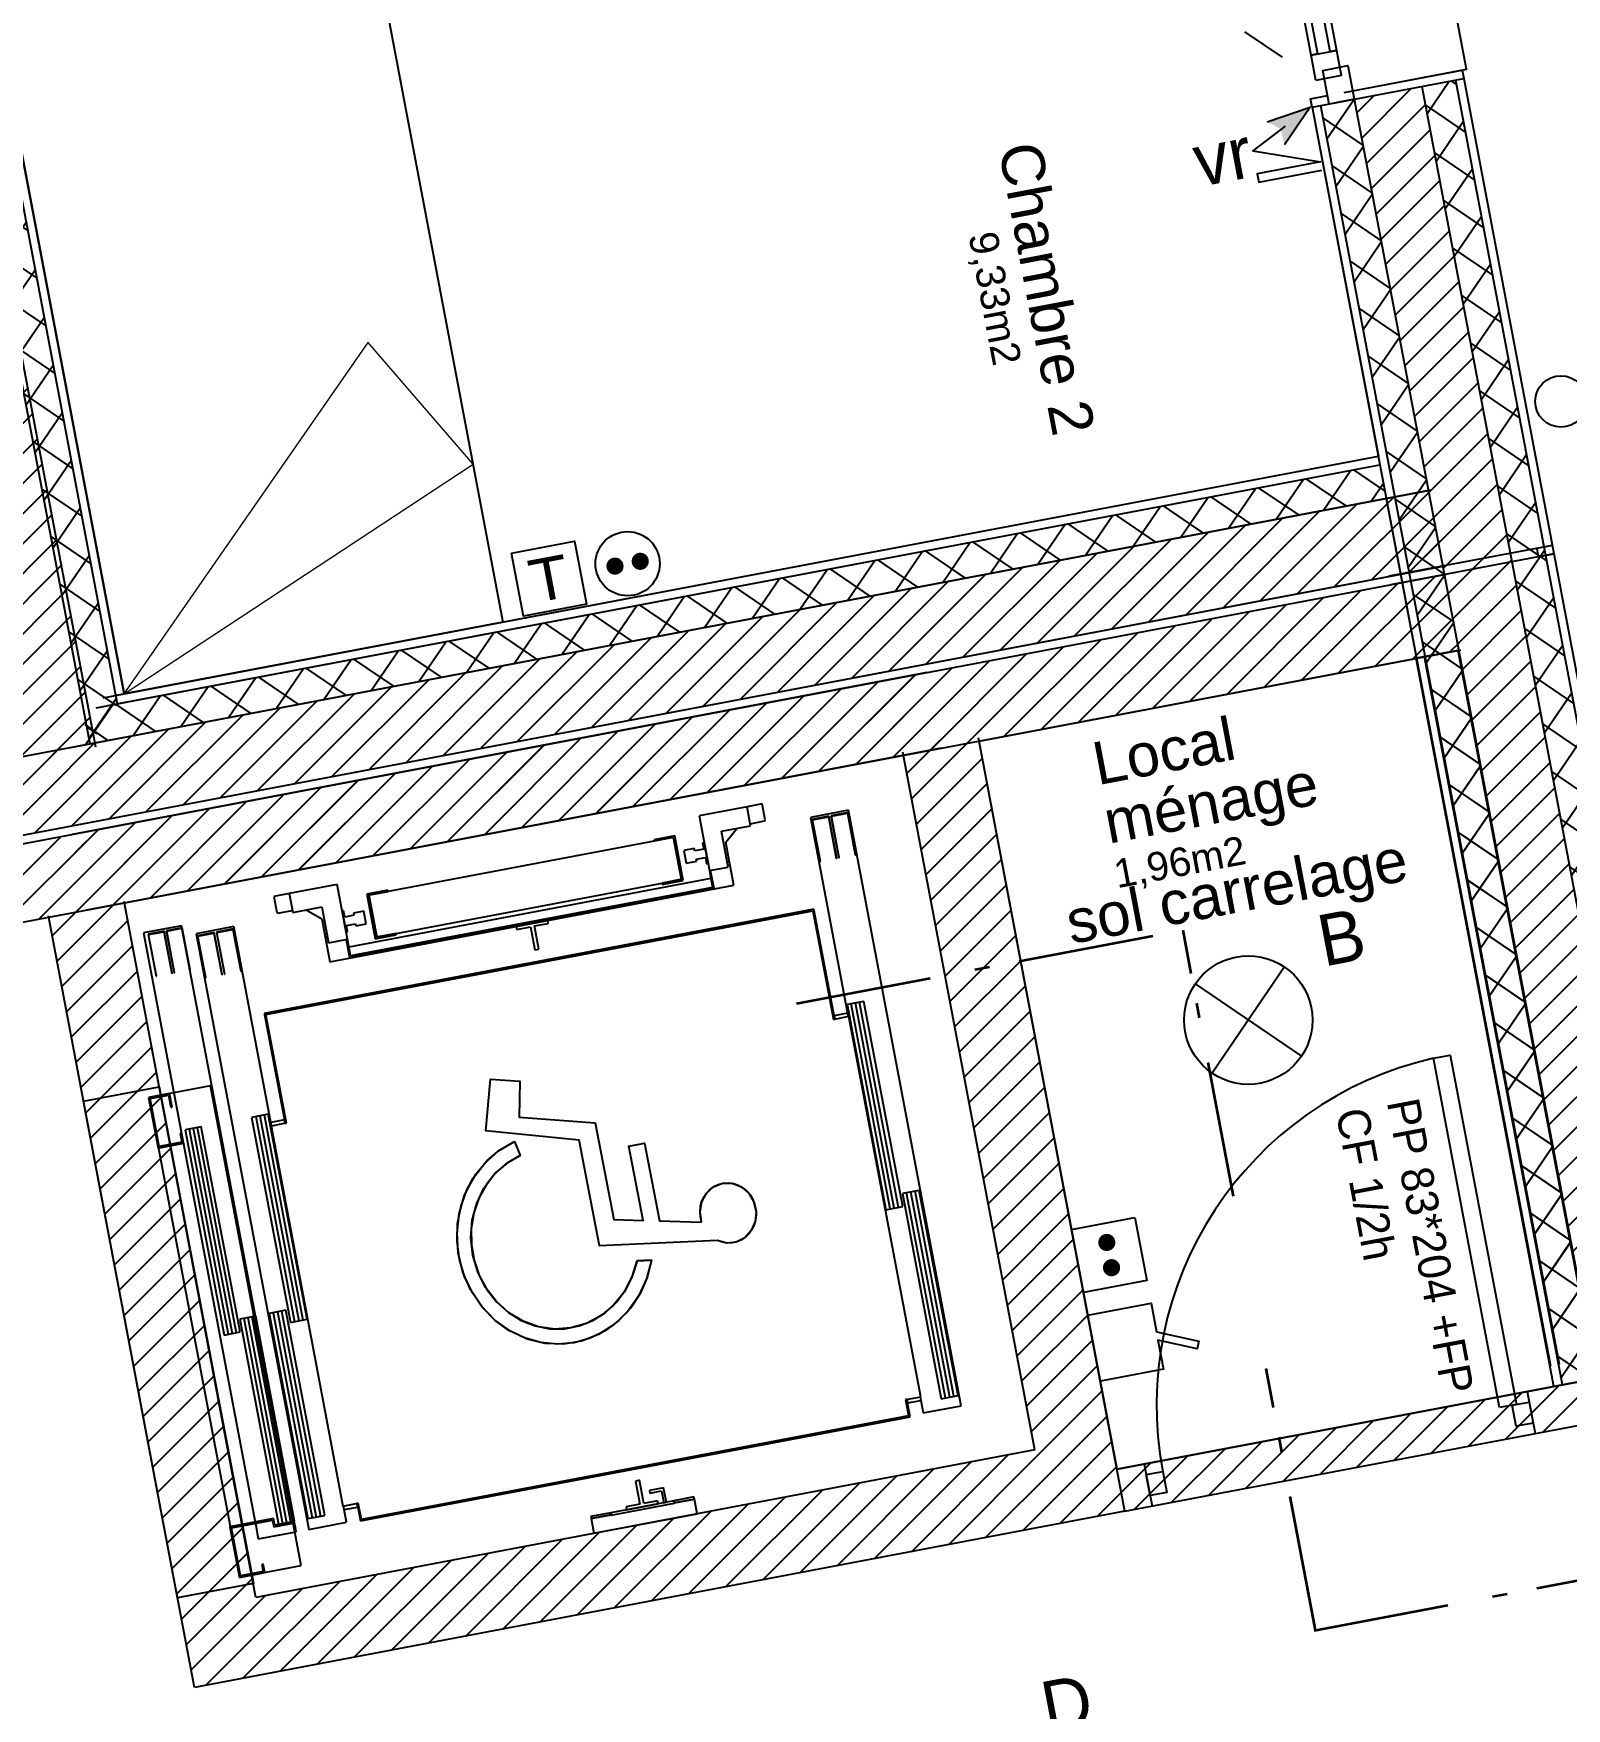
# Model space of a CAD drawing. Header units: centimetres. Extents: x 209280 to 319866, y -365283 to -277503.
# Drawn here: x 228553 to 232132, y -333030 to -329119 of the extents above; entities that cross this region are included whole.
import ezdxf

# ---------------------------------------------------------------- set-up
doc = ezdxf.new("R2010")
doc.units = ezdxf.units.CM
doc.linetypes.add('Style de ligne -1', pattern=[0.41664, 0.20828, -0.20836])
doc.linetypes.add('Style de ligne -6', pattern=[1.04164, 0.625, -0.20828, 0.06943, -0.13893])
doc.layers.get('0').update_dxf_attribs({"color": 252})
doc.layers.add('3-BAT C-Niveau 1', color=252, linetype='Continuous')
doc.layers.add('prlm-ELEC-CFA', color=1, linetype='Continuous', lineweight=25)
doc.layers.add('prlm-ELEC-CFO', color=1, linetype='Continuous', lineweight=25)
doc.styles.add('Futura Book', font='')
doc.styles.add('Futura Std Book', font='')
doc.styles.add('Helvetica', font='arial.ttf')
doc.styles.add('Lucida Grande', font='')
doc.styles.add('prlm-elec-cfo', font='comic.ttf', dxfattribs={"height": 12})
doc.styles.get("Standard").update_dxf_attribs({"font": 'isocp.shx', "height": 100})
doc.styles.get('Futura Book').set_extended_font_data('Futura Book')
doc.styles.get('Futura Std Book').set_extended_font_data('Futura Std Book')
doc.styles.get('Lucida Grande').set_extended_font_data('Lucida Grande')
pattern_1 = [(45, (89146.82, 134700.79), (-31.2347524, 39.0434405), [])]

# ---------------------------------------------------------------- blocks, each defined once
blk = doc.blocks.new('FENETRE TYPE 1')
at = {"linetype": 'Style de ligne -1', "ltscale": 50.8}
for p, q in [((48.17, 60.17), (4, 16)), ((84.68, 59.99), (128.67, 16))]:
    blk.add_line(p, q, dxfattribs=at)
at = {"linetype": 'Continuous'}
blk.add_line((0, 16), (0, 14), dxfattribs=at)
at = {"linetype": 'Continuous', "lineweight": 25, "flags": 128}
for points in [[(-2, 18), (0, 18), (0, 14)], [(192, 18), (190, 18), (190, 14)], [(0, 8), (0, -18), (-2, -18)], [(190, 7.7), (190, -18), (192, -18)]]:
    blk.add_lwpolyline(points, dxfattribs=at)
at = {"linetype": 'Continuous', "flags": 128}
for points in [[(4, 16), (10, 16), (10, 10), (4, 10)], [(10, 16), (60.46, 16), (60.46, 14.5), (10, 14.5)], [(60.46, 16), (66.46, 16), (66.46, 10), (60.46, 10)], [(66.46, 16), (72.46, 16), (72.46, 10), (66.46, 10)], [(72.46, 16), (123.05, 16), (123.05, 14.5), (72.46, 14.5)], [(122.67, 16), (128.67, 16), (128.67, 10), (122.67, 10)], [(-2, 14), (6, 14), (6, 8), (-2, 8)], [(126.67, 14), (132.67, 14), (132.67, 7.7), (126.67, 7.7)], [(132.67, 14), (184, 14), (184, 12.5), (132.67, 12.5)], [(184, 14), (192.25, 14), (192.25, 7.7), (184, 7.7)], [(184, 13.7), (190, 13.7), (190, 7.7), (184, 7.7)], [(10, 11.5), (60.46, 11.5), (60.46, 10), (10, 10)], [(72.46, 11.5), (123.05, 11.5), (123.05, 10), (72.46, 10)], [(132.67, 9.2), (184, 9.2), (184, 7.7), (132.67, 7.7)]]:
    blk.add_lwpolyline(points, close=True, dxfattribs=at)
blk.add_lwpolyline([(0, 10), (0, -19), (190, -19), (190, 10)], dxfattribs=at)
at = {"linetype": 'Style de ligne -1', "ltscale": 50.8}
for centre, radius, start, end in [((4, 16), 62.46, 360, 45), ((128.67, 16), 62.21, 136.6392, 180)]:
    blk.add_arc(centre, radius, start, end, dxfattribs=at)
at = {"insert": (50.38, 2.81), "char_height": 10.161, "attachment_point": 1, "line_spacing_factor": 0.978845, "style": 'Lucida Grande'}
blk.add_mtext('F+VR ', dxfattribs=at)
blk = doc.blocks.new('Sol carrelage')
at = {"insert": (0, -0.78), "char_height": 10.0872, "attachment_point": 2, "line_spacing_factor": 0.834288, "style": 'Helvetica'}
blk.add_mtext('sol carrelage', dxfattribs=at)
blk = doc.blocks.new('Groupe-268-1')
at = {"linetype": 'Continuous', "flags": 128}
for points in [[(14301.5, -46702.78), (14286.06, -46621.23), (14289.99, -46620.49), (14305.43, -46702.04)], [(14304.45, -46702.22), (14308.38, -46701.48), (14309.31, -46706.39), (14305.38, -46707.14)], [(14218.97, -46718.41), (14222.9, -46717.67), (14223.83, -46722.58), (14219.9, -46723.33)]]:
    blk.add_lwpolyline(points, close=True, dxfattribs=at)
at = {"linetype": 'Continuous'}
blk.add_arc((14304.45, -46702.22), 83.05, 102.7933, 190.7236, dxfattribs=at)
at = {"insert": (14282.56, -46630.01), "char_height": 7.5516, "attachment_point": 1, "rotation": 280.7236, "line_spacing_factor": 0.962448, "style": 'Futura Book'}
blk.add_mtext('PP 83*204 +FP\\PCF 1/2h', dxfattribs=at)
blk = doc.blocks.new('Groupe-271-1')
at = {"linetype": 'Continuous'}
for p, q in [((14313.77, -46501.49), (14275.67, -46508.71)), ((14314.14, -46503.44), (14276.04, -46510.66))]:
    blk.add_line(p, q, dxfattribs=at)
at = {"linetype": 'Continuous', "lineweight": 25, "flags": 128}
blk.add_lwpolyline([(14313.77, -46501.49), (14310.16, -46502.18), (14310.53, -46504.13), (14314.14, -46503.44)], dxfattribs=at)
blk = doc.blocks.new('Groupe-319-1')
at = {"linetype": 'Style de ligne -6', "lineweight": 35, "ltscale": 50.8}
for p, q in [((14137.38, -46608.41), (14227.59, -46591.31)), ((14239.35, -46653.4), (14227.59, -46591.31)), ((14258.55, -46754.73), (14246.97, -46693.63)), ((14258.22, -46754.79), (14341.25, -46739.06))]:
    blk.add_line(p, q, dxfattribs=at)
blk = doc.blocks.new('Groupe-325-1')
at = {"linetype": 'Continuous'}
for p, q in [((14064.86, -46638.17), (14065.9, -46626.1)), ((14065.9, -46626.1), (14072.74, -46626.6)), ((14072.74, -46626.6), (14072.64, -46634.98)), ((14072.64, -46634.98), (14090.34, -46636.27)), ((14090.34, -46636.27), (14094.71, -46658.87)), ((14086.63, -46640.34), (14064.86, -46638.17)), ((14091.4, -46664.99), (14086.63, -46640.34)), ((14071.53, -46640.65), (14072.87, -46643.89)), ((14098.2, -46641.75), (14101.87, -46641.04)), ((14101.55, -46659.07), (14098.2, -46641.75)), ((14101.87, -46641.04), (14105.38, -46659.19)), ((14094.71, -46658.87), (14101.55, -46659.07)), ((14105.38, -46659.19), (14115.06, -46659.49)), ((14118.95, -46663.8), (14091.4, -46664.99)), ((14103.49, -46668.33), (14100.12, -46668.48))]:
    blk.add_line(p, q, dxfattribs=at)
at = {"linetype": 'Continuous', "flags": 128}
for points in [[(14115.21, -46659.44), (14114.93, -46658.23), (14114.85, -46657.01), (14114.97, -46655.79), (14115.29, -46654.62), (14115.8, -46653.53), (14116.47, -46652.56), (14117.29, -46651.74), (14118.24, -46651.08), (14119.29, -46650.62), (14120.4, -46650.36), (14121.54, -46650.32), (14122.67, -46650.49), (14123.77, -46650.87), (14124.79, -46651.45), (14125.71, -46652.21), (14126.5, -46653.12), (14127.13, -46654.17), (14127.58, -46655.31), (14127.85, -46656.51), (14127.92, -46657.74), (14127.79, -46658.96), (14127.46, -46660.12), (14126.95, -46661.21), (14126.27, -46662.17), (14125.44, -46662.99), (14124.48, -46663.63), (14123.43, -46664.09), (14122.32, -46664.33), (14121.18, -46664.37), (14120.05, -46664.19), (14118.95, -46663.8), (14091.4, -46664.99), (14086.63, -46640.34), (14064.86, -46638.17), (14065.9, -46626.1), (14072.74, -46626.6), (14072.64, -46634.98), (14090.34, -46636.27), (14094.71, -46658.87), (14101.55, -46659.07), (14098.2, -46641.75), (14101.87, -46641.04), (14105.38, -46659.19), (14115.06, -46659.49)], [(14071.53, -46640.65), (14072.87, -46643.89), (14069.86, -46645.63), (14067.19, -46647.93), (14064.95, -46650.7), (14063.21, -46653.87), (14062.02, -46657.34), (14061.43, -46660.99), (14061.45, -46664.72), (14062.07, -46668.41), (14063.29, -46671.94), (14065.06, -46675.2), (14067.33, -46678.09), (14070.02, -46680.52), (14073.06, -46682.41), (14076.34, -46683.71), (14079.76, -46684.38), (14083.23, -46684.38), (14086.62, -46683.73), (14089.84, -46682.45), (14092.78, -46680.56), (14095.35, -46678.14), (14097.47, -46675.26), (14099.08, -46672.01), (14100.12, -46668.48), (14103.49, -46668.33), (14102.48, -46672.37), (14100.85, -46676.15), (14098.63, -46679.55), (14095.89, -46682.47), (14092.72, -46684.84), (14089.2, -46686.58), (14085.44, -46687.63), (14081.55, -46687.98), (14077.64, -46687.6), (14073.83, -46686.52), (14070.23, -46684.75), (14066.94, -46682.36), (14064.07, -46679.42), (14061.69, -46676), (14059.87, -46672.21), (14058.67, -46668.17), (14058.13, -46663.98), (14058.25, -46659.77), (14059.04, -46655.67), (14060.47, -46651.8), (14062.5, -46648.26), (14065.07, -46645.16), (14068.11, -46642.6)]]:
    blk.add_lwpolyline(points, close=True, dxfattribs=at)
for points in [[(14103.49, -46668.33), (14102.36, -46672.73), (14100.48, -46676.8), (14097.93, -46680.4), (14094.78, -46683.4), (14091.15, -46685.71), (14087.17, -46687.24), (14082.97, -46687.94), (14078.7, -46687.78), (14074.51, -46686.77), (14070.55, -46684.94), (14066.94, -46682.36), (14063.83, -46679.12), (14061.31, -46675.34), (14059.48, -46671.13), (14058.4, -46666.65), (14058.1, -46662.06), (14058.6, -46657.51), (14059.88, -46653.17), (14061.89, -46649.18), (14064.57, -46645.69), (14067.82, -46642.81), (14071.53, -46640.65)], [(14100.12, -46668.48), (14098.95, -46672.33), (14097.1, -46675.84), (14094.66, -46678.88), (14091.7, -46681.35), (14088.34, -46683.14), (14084.7, -46684.18), (14080.92, -46684.45), (14077.14, -46683.93), (14073.51, -46682.64), (14070.16, -46680.62), (14067.21, -46677.96), (14064.78, -46674.75), (14062.95, -46671.12), (14061.8, -46667.19), (14061.36, -46663.12), (14061.66, -46659.06), (14062.69, -46655.16), (14064.4, -46651.57), (14066.72, -46648.42), (14069.59, -46645.83), (14072.87, -46643.89)], [(14115.21, -46659.44), (14114.85, -46657.08), (14115.24, -46654.76), (14116.33, -46652.73), (14118, -46651.23), (14120.05, -46650.42), (14122.25, -46650.4), (14124.36, -46651.17), (14126.12, -46652.65), (14127.35, -46654.66), (14127.9, -46656.97), (14127.71, -46659.33), (14126.8, -46661.46), (14125.27, -46663.12), (14123.3, -46664.13), (14121.11, -46664.36), (14118.95, -46663.8)]]:
    blk.add_lwpolyline(points, dxfattribs=at)
blk = doc.blocks.new('Groupe-326-1')
blk.add_blockref('Groupe-325-1', (0, 0))
blk = doc.blocks.new('Groupe-329-1')
at = {"linetype": 'Continuous'}
blk.add_circle((14315.8, -46467.87), 6, dxfattribs=at)
at = {"insert": (14330.81, -46433.73), "char_height": 11.327, "attachment_point": 1, "rotation": 280.7236, "line_spacing_factor": 0.962448, "style": 'Futura Std Book'}
blk.add_mtext('EPØ120', dxfattribs=at)
blk = doc.blocks.new('Groupe-347-1')
at = {"linetype": 'Continuous'}
for p, q in [((14129.34, -46561.86), (14125.8, -46562.53)), ((14130.04, -46565.59), (14129.34, -46561.86)), ((14126.54, -46566.46), (14129.88, -46565.82)), ((14129.88, -46565.82), (14130.04, -46565.59)), ((14120.85, -46570.79), (14123.5, -46567.54)), ((14121.65, -46575.02), (14120.85, -46570.79)), ((14121.2, -46575.31), (14121.49, -46575.25)), ((14121.49, -46575.25), (14121.65, -46575.02)), ((14122.75, -46580.81), (14121.65, -46575.02)), ((14028.43, -46598.68), (14122.75, -46580.81)), ((14117.37, -46579.29), (14032.87, -46595.29)), ((14018.9, -46582.77), (14015.36, -46583.44)), ((14015.36, -46583.44), (14016.07, -46587.17)), ((14016.07, -46587.17), (14016.3, -46587.33)), ((14016.3, -46587.33), (14019.64, -46586.7)), ((14022.87, -46586.6), (14026.53, -46588.65)), ((14026.53, -46588.65), (14027.33, -46592.88)), ((14027.33, -46592.88), (14028.43, -46598.68)), ((14027.33, -46592.88), (14027.56, -46593.04)), ((14027.56, -46593.04), (14027.86, -46592.98))]:
    blk.add_line(p, q, dxfattribs=at)
blk = doc.blocks.new('Groupe-348-1')
at = {"linetype": 'Continuous'}
for p, q in [((14108.62, -46569.65), (14037.49, -46583.12)), ((14108.96, -46569.28), (14104.05, -46570.21)), ((14104.1, -46570.5), (14108.72, -46569.63)), ((14110.48, -46579.47), (14108.62, -46569.65)), ((14108.72, -46569.63), (14110.58, -46579.45)), ((14110.93, -46579.69), (14108.96, -46569.28)), ((14104.05, -46570.21), (14104.1, -46570.5)), ((14039.35, -46592.94), (14110.48, -46579.47)), ((14110.58, -46579.45), (14105.97, -46580.33)), ((14105.97, -46580.33), (14106.02, -46580.62)), ((14106.02, -46580.62), (14110.93, -46579.69)), ((14041.95, -46581.97), (14037.04, -46582.9)), ((14037.04, -46582.9), (14039.01, -46593.31)), ((14037.39, -46583.14), (14042.01, -46582.26)), ((14039.25, -46592.96), (14037.39, -46583.14)), ((14037.49, -46583.12), (14039.35, -46592.94)), ((14042.01, -46582.26), (14041.95, -46581.97)), ((14039.01, -46593.31), (14043.92, -46592.38)), ((14043.87, -46592.09), (14039.25, -46592.96)), ((14043.92, -46592.38), (14043.87, -46592.09))]:
    blk.add_line(p, q, dxfattribs=at)
blk = doc.blocks.new('Groupe-349-1')
at = {"linetype": 'Continuous'}
for p, q in [((14113.5, -46572.29), (14111.04, -46572.75)), ((14111.04, -46572.75), (14111.6, -46575.7)), ((14113.59, -46572.78), (14113.5, -46572.29)), ((14115.71, -46572.38), (14113.59, -46572.78)), ((14115.77, -46570.84), (14115.43, -46570.9)), ((14115.43, -46570.9), (14115.71, -46572.38)), ((14116.24, -46573.29), (14115.77, -46570.84)), ((14116.7, -46575.75), (14116.24, -46573.29)), ((14111.6, -46575.7), (14114.06, -46575.23)), ((14113.97, -46574.74), (14116.08, -46574.34)), ((14114.06, -46575.23), (14113.97, -46574.74)), ((14116.08, -46574.34), (14116.36, -46575.82)), ((14116.36, -46575.82), (14116.7, -46575.75))]:
    blk.add_line(p, q, dxfattribs=at)
blk = doc.blocks.new('Groupe-350-1')
at = {"linetype": 'Continuous'}
for p, q in [((14031.62, -46586.77), (14031.27, -46586.84)), ((14031.27, -46586.84), (14031.74, -46589.3)), ((14031.9, -46588.25), (14031.62, -46586.77)), ((14031.74, -46589.3), (14032.2, -46591.75)), ((14034.01, -46587.85), (14031.9, -46588.25)), ((14036.37, -46586.89), (14033.91, -46587.36)), ((14033.91, -46587.36), (14034.01, -46587.85)), ((14036.93, -46589.84), (14036.37, -46586.89)), ((14032.2, -46591.75), (14032.55, -46591.69)), ((14032.27, -46590.21), (14034.38, -46589.81)), ((14032.55, -46591.69), (14032.27, -46590.21)), ((14034.38, -46589.81), (14034.47, -46590.3)), ((14034.47, -46590.3), (14036.93, -46589.84))]:
    blk.add_line(p, q, dxfattribs=at)
blk = doc.blocks.new('Groupe-351-1')
at = {"linetype": 'Continuous'}
for p, q in [((14113.41, -46723.64), (14108.75, -46724.53)), ((14113.51, -46724.14), (14108.84, -46725.02)), ((14108.84, -46725.02), (14113.51, -46724.14)), ((14113.51, -46724.14), (14113.41, -46723.64)), ((14114.16, -46727.57), (14113.51, -46724.14)), ((14094.01, -46727.32), (14089.34, -46728.2)), ((14089.34, -46728.2), (14089.43, -46728.69)), ((14094.1, -46727.81), (14089.43, -46728.69)), ((14089.43, -46728.69), (14094.1, -46727.81)), ((14089.43, -46728.69), (14090.08, -46732.13)), ((14090.08, -46732.13), (14114.16, -46727.57))]:
    blk.add_line(p, q, dxfattribs=at)
blk = doc.blocks.new('Groupe-352-1')
at = {"linetype": 'Continuous'}
for p, q in [((14141.42, -46586.44), (14013.1, -46610.74)), ((14013.45, -46610.98), (14141.18, -46586.79)), ((14141.18, -46586.79), (14145.99, -46612.19)), ((14146.29, -46612.13), (14141.42, -46586.44)), ((14013.1, -46610.74), (14013.16, -46611.03)), ((14013.16, -46611.03), (14013.45, -46610.98)), ((14013.45, -46610.98), (14013.16, -46611.03)), ((14013.16, -46611.03), (14017.97, -46636.43)), ((14018.26, -46636.38), (14013.45, -46610.98)), ((14145.99, -46612.19), (14146.29, -46612.13)), ((14149.58, -46611.51), (14146.14, -46612.16)), ((14166.38, -46700.23), (14149.58, -46611.51)), ((14018.12, -46636.4), (14014.68, -46637.05)), ((14017.97, -46636.43), (14018.26, -46636.38)), ((14014.68, -46637.05), (14031.48, -46725.78)), ((14163.09, -46700.85), (14162.79, -46700.91)), ((14162.79, -46700.91), (14163.51, -46704.69)), ((14162.94, -46700.88), (14166.38, -46700.23)), ((14163.86, -46704.93), (14163.09, -46700.85)), ((14035.54, -46729.23), (14163.86, -46704.93)), ((14163.51, -46704.69), (14035.78, -46728.88)), ((14031.48, -46725.78), (14034.92, -46725.13)), ((14035.06, -46725.1), (14034.77, -46725.15)), ((14034.77, -46725.15), (14035.54, -46729.23)), ((14035.78, -46728.88), (14035.06, -46725.1))]:
    blk.add_line(p, q, dxfattribs=at)
blk = doc.blocks.new('Groupe-353-1')
at = {"linetype": 'Continuous'}
for p, q in [((14149.46, -46563.34), (14140.62, -46565.01)), ((14140.62, -46565.01), (14149.43, -46611.53)), ((14144.89, -46564.71), (14140.96, -46565.46)), ((14140.96, -46565.46), (14142.82, -46575.28)), ((14141.08, -46565.54), (14144.81, -46564.83)), ((14142.92, -46575.26), (14141.08, -46565.54)), ((14144.81, -46564.83), (14146.65, -46574.56)), ((14146.75, -46574.54), (14144.89, -46564.71)), ((14149.31, -46563.87), (14145.38, -46564.62)), ((14145.38, -46564.62), (14147.24, -46574.44)), ((14145.5, -46564.7), (14149.23, -46563.99)), ((14147.34, -46574.43), (14145.5, -46564.7)), ((14149.23, -46563.99), (14151.07, -46573.72)), ((14151.17, -46573.7), (14149.31, -46563.87)), ((14175.79, -46702.37), (14149.46, -46563.34)), ((14151.07, -46573.72), (14151.17, -46573.7)), ((14142.82, -46575.28), (14142.92, -46575.26)), ((14146.65, -46574.56), (14146.75, -46574.54)), ((14147.24, -46574.44), (14147.34, -46574.43)), ((14153.08, -46607.95), (14149.15, -46608.69)), ((14149.15, -46608.69), (14158.22, -46656.58)), ((14159.2, -46656.4), (14150.13, -46608.5)), ((14160.18, -46656.21), (14151.11, -46608.32)), ((14161.17, -46656.03), (14152.09, -46608.13)), ((14162.15, -46655.84), (14153.08, -46607.95)), ((14149.27, -46610.7), (14146.13, -46611.3)), ((14146.13, -46611.3), (14146.29, -46612.13)), ((14166.01, -46652.06), (14162.08, -46652.81)), ((14175.08, -46699.95), (14166.01, -46652.06)), ((14158.22, -46656.58), (14162.15, -46655.84)), ((14162.08, -46652.81), (14171.15, -46700.7)), ((14172.13, -46700.51), (14163.06, -46652.62)), ((14173.12, -46700.33), (14164.05, -46652.43)), ((14174.1, -46700.14), (14165.03, -46652.24)), ((14163.09, -46700.85), (14163.25, -46701.69)), ((14163.25, -46701.69), (14166.39, -46701.09)), ((14166.23, -46700.26), (14166.95, -46704.04)), ((14166.95, -46704.04), (14175.79, -46702.37)), ((14171.15, -46700.7), (14175.08, -46699.95))]:
    blk.add_line(p, q, dxfattribs=at)
blk = doc.blocks.new('Groupe-354-1')
at = {"linetype": 'Continuous'}
for p, q in [((14079.27, -46589.05), (14071.9, -46590.44)), ((14079.4, -46589.73), (14079.27, -46589.05)), ((14071.9, -46590.44), (14072.03, -46591.13)), ((14072.03, -46591.13), (14075.23, -46590.53)), ((14075.23, -46590.53), (14076.25, -46595.93)), ((14076.21, -46590.34), (14079.4, -46589.73)), ((14077.23, -46595.74), (14076.21, -46590.34)), ((14076.25, -46595.93), (14077.23, -46595.74))]:
    blk.add_line(p, q, dxfattribs=at)
blk = doc.blocks.new('Groupe-355-1')
at = {"linetype": 'Continuous'}
for p, q in [((14100.71, -46719.74), (14099.73, -46719.93)), ((14099.73, -46719.93), (14100.75, -46725.33)), ((14101.74, -46725.14), (14100.71, -46719.74)), ((14100.75, -46725.33), (14097.56, -46725.93)), ((14097.56, -46725.93), (14097.69, -46726.62)), ((14097.69, -46726.62), (14105.06, -46725.23)), ((14104.93, -46724.54), (14101.74, -46725.14)), ((14105.06, -46725.23), (14104.93, -46724.54))]:
    blk.add_line(p, q, dxfattribs=at)
blk = doc.blocks.new('Groupe-356-1')
at = {"linetype": 'Continuous'}
for p, q in [((14006.01, -46590.5), (13997.17, -46592.18)), ((13997.17, -46592.18), (14023.5, -46731.21)), ((14001.44, -46591.88), (13997.51, -46592.62)), ((13997.51, -46592.62), (13999.37, -46602.45)), ((13997.63, -46592.7), (14001.36, -46592)), ((13999.47, -46602.43), (13997.63, -46592.7)), ((14001.36, -46592), (14003.2, -46601.72)), ((14003.3, -46601.7), (14001.44, -46591.88)), ((14005.86, -46591.04), (14001.93, -46591.79)), ((14001.93, -46591.79), (14003.79, -46601.61)), ((14002.05, -46591.87), (14005.78, -46591.16)), ((14003.89, -46601.59), (14002.05, -46591.87)), ((14005.78, -46591.16), (14007.62, -46600.89)), ((14007.72, -46600.87), (14005.86, -46591.04)), ((14014.82, -46637.03), (14006.01, -46590.5)), ((14007.62, -46600.89), (14007.72, -46600.87)), ((13999.37, -46602.45), (13999.47, -46602.43)), ((14003.2, -46601.72), (14003.3, -46601.7)), ((14003.79, -46601.61), (14003.89, -46601.59)), ((14014.05, -46634.28), (14010.12, -46635.02)), ((14010.12, -46635.02), (14019.19, -46682.91)), ((14011.1, -46634.83), (14020.17, -46682.73)), ((14012.08, -46634.65), (14021.15, -46682.54)), ((14013.07, -46634.46), (14022.14, -46682.36)), ((14023.12, -46682.17), (14014.05, -46634.28)), ((14017.81, -46635.6), (14014.67, -46636.19)), ((14017.97, -46636.43), (14017.81, -46635.6)), ((14018.14, -46680.07), (14014.21, -46680.81)), ((14014.21, -46680.81), (14023.28, -46728.7)), ((14015.19, -46680.62), (14024.26, -46728.52)), ((14016.17, -46680.43), (14025.24, -46728.33)), ((14017.16, -46680.25), (14026.23, -46728.15)), ((14027.21, -46727.95), (14018.14, -46680.07)), ((14019.19, -46682.91), (14023.12, -46682.17)), ((14032.34, -46729.53), (14031.63, -46725.75)), ((14031.78, -46726.58), (14034.93, -46725.99)), ((14034.93, -46725.99), (14034.77, -46725.15)), ((14023.28, -46728.7), (14027.21, -46727.95)), ((14023.5, -46731.21), (14032.34, -46729.53))]:
    blk.add_line(p, q, dxfattribs=at)
blk = doc.blocks.new('Groupe-357-1')
at = {"linetype": 'Continuous'}
for p, q in [((13993.76, -46590.28), (13984.91, -46591.95)), ((13984.91, -46591.95), (14010.96, -46729.51)), ((13989.72, -46591.55), (13985.99, -46592.26)), ((13985.99, -46592.26), (13987.85, -46602.09)), ((13986.11, -46592.34), (13989.64, -46591.67)), ((13987.95, -46602.07), (13986.11, -46592.34)), ((13989.64, -46591.67), (13991.49, -46601.4)), ((13991.58, -46601.38), (13989.72, -46591.55)), ((13993.95, -46590.75), (13990.22, -46591.46)), ((13990.22, -46591.46), (13992.08, -46601.29)), ((13990.33, -46591.54), (13993.87, -46590.87)), ((13992.17, -46601.27), (13990.33, -46591.54)), ((14011.02, -46681.42), (13993.76, -46590.28)), ((13993.87, -46590.87), (13995.71, -46600.6)), ((13995.81, -46600.58), (13993.95, -46590.75)), ((13992.08, -46601.29), (13992.17, -46601.27)), ((13995.71, -46600.6), (13995.81, -46600.58)), ((13987.85, -46602.09), (13987.95, -46602.07)), ((13991.49, -46601.4), (13991.58, -46601.38)), ((14000.53, -46627.67), (13986.19, -46630.39)), ((14021.75, -46739.68), (14000.53, -46627.67)), ((13991, -46629.48), (13986.09, -46630.41)), ((13986.09, -46630.41), (13988.32, -46642.2)), ((13986.19, -46630.39), (14007.4, -46742.4)), ((13986.44, -46630.65), (13990.76, -46629.83)), ((13988.56, -46641.85), (13986.44, -46630.65)), ((13990.76, -46629.83), (13991.3, -46632.68)), ((13991.6, -46632.62), (13991, -46629.48)), ((13991.3, -46632.68), (13991.6, -46632.62)), ((13993.75, -46638.63), (13993.46, -46638.68)), ((13993.46, -46638.68), (13993.87, -46640.84)), ((13994.22, -46641.08), (13993.75, -46638.63)), ((13998.38, -46637.25), (13994.64, -46637.95)), ((13994.64, -46637.95), (14003.71, -46685.84)), ((13995.58, -46637.77), (14004.65, -46685.67)), ((13996.51, -46637.59), (14005.58, -46685.49)), ((13997.44, -46637.42), (14006.51, -46685.32)), ((14007.45, -46685.13), (13998.38, -46637.25)), ((13988.32, -46642.2), (13994.22, -46641.08)), ((13993.87, -46640.84), (13988.56, -46641.85)), ((14011.11, -46681.4), (14007.38, -46682.1)), ((14007.38, -46682.1), (14016.45, -46729.99)), ((14008.31, -46681.92), (14017.38, -46729.82)), ((14009.25, -46681.75), (14018.32, -46729.64)), ((14010.18, -46681.57), (14019.25, -46729.47)), ((14020.18, -46729.29), (14011.11, -46681.4)), ((14003.71, -46685.84), (14007.45, -46685.13)), ((14015.29, -46728.69), (14005.07, -46730.63)), ((14005.42, -46730.87), (14015.05, -46729.04)), ((14011.02, -46729.8), (14011.71, -46733.44)), ((14015.05, -46729.04), (14015.35, -46730.61)), ((14015.59, -46730.26), (14015.29, -46728.69)), ((14015.35, -46730.61), (14019.87, -46729.76)), ((14020.11, -46729.41), (14015.59, -46730.26)), ((14016.45, -46729.99), (14020.18, -46729.29)), ((14019.87, -46729.76), (14020.07, -46730.84)), ((14020.11, -46729.41), (14020.09, -46729.3)), ((14020.37, -46730.78), (14020.11, -46729.41)), ((14005.07, -46730.63), (14007.3, -46742.42)), ((14007.54, -46742.07), (14005.42, -46730.87)), ((14011.71, -46733.44), (14020.55, -46731.77)), ((14020.07, -46730.84), (14020.37, -46730.78)), ((14020.55, -46731.77), (14020.37, -46730.78)), ((14007.3, -46742.42), (14013.2, -46741.3)), ((14007.4, -46742.4), (14021.75, -46739.68)), ((14012.85, -46741.06), (14007.54, -46742.07)), ((14012.83, -46739.34), (14012.53, -46739.39)), ((14012.53, -46739.39), (14012.85, -46741.06)), ((14013.2, -46741.3), (14012.83, -46739.34))]:
    blk.add_line(p, q, dxfattribs=at)
blk = doc.blocks.new('Groupe-358-1')
at = {"linetype": 'Continuous'}
for p, q in [((14106.34, -46721.52), (14103, -46722.16)), ((14106.34, -46721.52), (14103, -46722.16)), ((14103, -46722.16), (14103.12, -46722.75)), ((14103, -46722.16), (14103.12, -46722.75)), ((14103.12, -46722.75), (14105.87, -46722.22)), ((14103.12, -46722.75), (14105.87, -46722.22)), ((14105.87, -46722.22), (14106.39, -46724.98)), ((14105.87, -46722.22), (14106.39, -46724.98)), ((14106.98, -46724.86), (14106.34, -46721.52)), ((14106.98, -46724.86), (14106.34, -46721.52)), ((14108.75, -46724.53), (14094.01, -46727.32)), ((14108.75, -46724.53), (14094.01, -46727.32)), ((14094.12, -46727.91), (14108.86, -46725.12)), ((14094.12, -46727.91), (14108.86, -46725.12)), ((14106.39, -46724.98), (14106.98, -46724.86)), ((14106.39, -46724.98), (14106.98, -46724.86)), ((14108.86, -46725.12), (14108.75, -46724.53)), ((14108.86, -46725.12), (14108.75, -46724.53)), ((14094.01, -46727.32), (14094.12, -46727.91)), ((14094.01, -46727.32), (14094.12, -46727.91))]:
    blk.add_line(p, q, dxfattribs=at)
blk = doc.blocks.new('Groupe-359-1')
at = {"linetype": 'Continuous'}
for p, q in [((14117.02, -46577.42), (14117.76, -46581.35)), ((14117.02, -46577.42), (14117.76, -46581.35)), ((14118.11, -46581.59), (14117.31, -46577.36)), ((14118.11, -46581.59), (14117.31, -46577.36)), ((14033.02, -46597.7), (14118.11, -46581.59)), ((14033.02, -46597.7), (14118.11, -46581.59)), ((14117.76, -46581.35), (14033.26, -46597.35)), ((14117.76, -46581.35), (14033.26, -46597.35)), ((14032.22, -46593.48), (14033.02, -46597.7)), ((14032.22, -46593.48), (14033.02, -46597.7)), ((14033.26, -46597.35), (14032.52, -46593.42)), ((14033.26, -46597.35), (14032.52, -46593.42))]:
    blk.add_line(p, q, dxfattribs=at)
blk = doc.blocks.new('Groupe-360-1')
at = {"linetype": 'Continuous'}
for p, q in [((14125.8, -46562.53), (14114.6, -46564.65)), ((14125.8, -46562.53), (14114.6, -46564.65)), ((14114.6, -46564.65), (14117.02, -46577.42)), ((14114.6, -46564.65), (14117.02, -46577.42)), ((14126.64, -46566.95), (14125.8, -46562.53)), ((14126.64, -46566.95), (14125.8, -46562.53)), ((14119.86, -46568.23), (14126.64, -46566.95)), ((14119.86, -46568.23), (14126.64, -46566.95)), ((14121.44, -46576.58), (14119.86, -46568.23)), ((14121.44, -46576.58), (14119.86, -46568.23)), ((14117.02, -46577.42), (14121.44, -46576.58)), ((14117.02, -46577.42), (14121.44, -46576.58)), ((14030.1, -46580.65), (14018.9, -46582.77)), ((14030.1, -46580.65), (14018.9, -46582.77)), ((14032.52, -46593.42), (14030.1, -46580.65)), ((14032.52, -46593.42), (14030.1, -46580.65)), ((14018.9, -46582.77), (14019.74, -46587.19)), ((14018.9, -46582.77), (14019.74, -46587.19)), ((14019.74, -46587.19), (14026.52, -46585.91)), ((14019.74, -46587.19), (14026.52, -46585.91)), ((14026.52, -46585.91), (14028.1, -46594.26)), ((14026.52, -46585.91), (14028.1, -46594.26)), ((14028.1, -46594.26), (14032.52, -46593.42)), ((14028.1, -46594.26), (14032.52, -46593.42))]:
    blk.add_line(p, q, dxfattribs=at)
blk = doc.blocks.new('Groupe-361-1')
for name in ['Groupe-347-1', 'Groupe-360-1', 'Groupe-353-1', 'Groupe-348-1', 'Groupe-349-1', 'Groupe-359-1', 'Groupe-352-1', 'Groupe-350-1', 'Groupe-354-1', 'Groupe-357-1', 'Groupe-356-1', 'Groupe-358-1', 'Groupe-355-1', 'Groupe-351-1']:
    blk.add_blockref(name, (0, 0))
blk = doc.blocks.new('Groupe-69-1')
at = {"linetype": 'Continuous', "lineweight": 18}
for p, q in [((13980.38, -46536.13), (14037.36, -46454.1)), ((14061.84, -46482.52), (14037.31, -46454.05)), ((13980.38, -46536.13), (14061.84, -46482.52)), ((14061.84, -46482.52), (14068.82, -46519.45))]:
    blk.add_line(p, q, dxfattribs=at)
at = {"linetype": 'Continuous', "flags": 128}
blk.add_lwpolyline([(13945.03, -46349.45), (14033.46, -46332.7), (14068.81, -46519.39), (13980.38, -46536.13)], close=True, dxfattribs=at)
blk = doc.blocks.new('xi.VR')
at = {"layer": 'prlm-ELEC-CFO', "lineweight": 5}
blk.add_hatch(color=0, dxfattribs=at).paths.add_polyline_path([(-3, 6), (-0.1, 3.7), (0, 0), (7.5, 7.5)])
at = {"layer": 'prlm-ELEC-CFO', "color": 0}
for points in [[(0.95, 4.23), (-7.5, 0), (7.5, -5.5), (-7.5, -5.5), (-7.5, -7.5), (7.5, -7.5)], [(-3, 6), (7.5, 7.5), (0, 0)]]:
    blk.add_lwpolyline(points, dxfattribs=at)
blk = doc.blocks.new('xi.TEL')
at = {"layer": 'prlm-ELEC-CFA', "color": 0, "linetype": 'ByBlock', "lineweight": -2, "flags": 128}
blk.add_lwpolyline([(-7.5, 7.5), (7.5, 7.5), (7.5, -7.5), (-7.5, -7.5)], close=True, dxfattribs=at)
at = {"layer": 'prlm-ELEC-CFA', "color": 0, "linetype": 'ByBlock', "insert": (0, 0), "char_height": 10, "width": 11.36, "attachment_point": 5}
blk.add_mtext('{\\fVerdana|b0|i0|c0|p34;T}', dxfattribs=at)
blk = doc.blocks.new('xi.PC')
at = {"color": 0, "lineweight": 5}
blk.add_wipeout([(-7.5, -7.5), (7.5, -7.5), (7.5, 7.5), (-7.5, 7.5)], dxfattribs=at).dxf.layer = 'prlm-ELEC-CFO'
at = {"layer": 'prlm-ELEC-CFO', "color": 0, "linetype": 'ByBlock', "lineweight": 5, "const_width": 2}
for points in [[(-4, 0, 1), (-2, 0, 1)], [(2, 0, 1), (4, 0, 1)]]:
    blk.add_lwpolyline(points, format="xyb", close=True, dxfattribs=at)
at = {"layer": 'prlm-ELEC-CFO', "color": 0, "linetype": 'ByBlock', "lineweight": -2}
blk.add_circle((0, 0), 7.5, dxfattribs=at)
blk = doc.blocks.new('xi.pc-sail')
at = {"layer": 'prlm-ELEC-CFO', "color": 0, "linetype": 'ByBlock', "lineweight": -2, "flags": 128}
blk.add_lwpolyline([(-7.5, 15), (7.5, 15), (7.5, 0), (-7.5, 0)], close=True, dxfattribs=at)
at = {"layer": 'prlm-ELEC-CFO', "color": 0, "linetype": 'ByBlock', "lineweight": 5, "const_width": 2}
for points in [[(-4, 7.5, 1), (-2, 7.5, 1)], [(2, 7.5, 1), (4, 7.5, 1)]]:
    blk.add_lwpolyline(points, format="xyb", close=True, dxfattribs=at)
blk = doc.blocks.new('xi.sa-sail')
at = {"layer": 'prlm-ELEC-CFO', "color": 0, "linetype": 'ByBlock', "lineweight": -2, "flags": 128}
blk.add_lwpolyline([(-1.07, 15), (2.96, 24.33), (4.64, 23.6), (0.91, 15), (7.82, 15), (7.82, 0), (-7.82, 0), (-7.82, 15)], close=True, dxfattribs=at)
blk = doc.blocks.new('xi.lumB')
at = {"layer": 'prlm-ELEC-CFO', "color": 0, "linetype": 'ByBlock'}
for p, q in [((10.61, 10.61), (-10.61, -10.61)), ((-10.61, 10.61), (10.61, -10.61))]:
    blk.add_line(p, q, dxfattribs=at)
blk.add_circle((0, 0), 15, dxfattribs=at)

msp = doc.modelspace()

# ---------------------------------------------------------------- hatches: boundary and pattern name
at = {"layer": '3-BAT C-Niveau 1', "linetype": 'Continuous'}
h = msp.add_hatch(dxfattribs=at)
h.set_pattern_fill('02_ISOLANT', color=256, scale=10, angle=-79.276405, style=0, pattern_type=2)
h.set_pattern_definition([(325.723595, (88960.93, 134700.79), (45.054865, 66.106423), []), (55.723595, (88960.93, 134700.79), (66.106423, -45.054865), [])])
h.paths.add_polyline_path([(228157.105, -327559.431), (228093.388, -327652.919), (228685.096, -330777.39), (228748.813, -330683.901)])
h = msp.add_hatch(dxfattribs=at)
h.set_pattern_fill('MURS MACONNERIE-2', color=256, scale=10, style=0, pattern_type=2)
h.set_pattern_definition(pattern_1)
h.paths.add_polyline_path([(228104.383, -327650.837), (227961.019, -327861.187), (228520.932, -330817.771), (228697.789, -330784.278)])
h = msp.add_hatch(dxfattribs=at)
h.set_pattern_fill('MURS MACONNERIE-2', color=256, scale=10, style=0, pattern_type=2)
h.set_pattern_definition(pattern_1)
h.paths.add_polyline_path([(231793.924, -329242.749), (231636.718, -329272.521), (232193.146, -332210.702), (232350.352, -332180.931)])
h = msp.add_hatch(dxfattribs=at)
h.set_pattern_fill('02_ISOLANT', color=256, scale=10, angle=-79.276405, style=0, pattern_type=2)
h.set_pattern_definition([(325.723595, (88960.93, 134700.79), (45.054865, 66.106423), []), (55.723595, (88960.93, 134700.79), (66.106423, -45.054865), [])])
h.paths.add_polyline_path([(231872.527, -329227.864), (231793.924, -329242.749), (232350.352, -332180.931), (232428.955, -332166.045)])
h = msp.add_hatch(dxfattribs=at)
h.set_pattern_fill('02_ISOLANT', color=256, scale=10, angle=-79.276405, style=0, pattern_type=2)
h.set_pattern_definition([(325.723595, (88960.93, 134700.79), (45.054865, 66.106423), []), (55.723595, (88960.93, 134700.79), (66.106423, -45.054865), [])])
h.paths.add_polyline_path([(231636.718, -329272.521), (231558.115, -329287.406), (232114.543, -332225.588), (232193.146, -332210.702)])
h = msp.add_hatch(dxfattribs=at)
h.set_pattern_fill('02_ISOLANT', color=256, scale=10, angle=10.723909, style=0, pattern_type=2)
h.set_pattern_definition([(55.72391, (88960.93, 134700.79), (-66.10667, 45.054502), []), (145.72391, (88960.93, 134700.79), (45.054502, 66.10667), [])])
h.paths.add_polyline_path([(228699.686, -330693.205), (228635.969, -330786.694), (231711.391, -330204.257), (231696.506, -330125.655)])
h = msp.add_hatch(dxfattribs=at)
h.set_pattern_fill('02_ISOLANT', color=256, scale=10, angle=10.723909, style=0, pattern_type=2)
h.set_pattern_definition([(55.72391, (88960.93, 134700.79), (-66.10667, 45.054502), []), (145.72391, (88960.93, 134700.79), (45.054502, 66.10667), [])])
h.paths.add_polyline_path([(228727.109, -330688.011), (228663.392, -330781.5), (231711.391, -330204.257), (231696.506, -330125.655)])
h = msp.add_hatch(dxfattribs=at)
h.set_pattern_fill('02_ISOLANT', color=256, scale=10, angle=100.723595, style=0, pattern_type=2)
h.set_pattern_definition([(145.723595, (88960.93, 134700.79), (-45.054865, -66.106423), []), (235.723595, (88960.93, 134700.79), (-66.106423, 45.054865), [])])
h.paths.add_polyline_path([(232122.458, -332273.843), (232201.061, -332258.957), (231879.146, -330559.108), (231800.543, -330573.994)])
h = msp.add_hatch(dxfattribs=at)
h.set_pattern_fill('MURS MACONNERIE-2', color=256, scale=10, style=0, pattern_type=2)
h.set_pattern_definition(pattern_1)
h.paths.add_polyline_path([(230672.39, -330787.687), (230638.896, -330610.831), (228643.693, -330988.697), (228677.187, -331165.553)])
h = msp.add_hatch(dxfattribs=at)
h.set_pattern_fill('MURS MACONNERIE-2', color=256, scale=10, style=0, pattern_type=2)
h.set_pattern_definition(pattern_1)
h.paths.add_polyline_path([(230890.982, -332425.636), (231101.331, -332569), (230759.366, -330763.276), (230582.51, -330796.769)])
h = msp.add_hatch(dxfattribs=at)
h.set_pattern_fill('MURS MACONNERIE-2', color=256, scale=10, style=0, pattern_type=2)
h.set_pattern_definition(pattern_1)
h.paths.add_polyline_path([(228929.249, -332980.345), (229072.614, -332769.996), (228765.011, -331145.624), (228588.154, -331179.115)])
h = msp.add_hatch(dxfattribs=at)
h.set_pattern_fill('MURS MACONNERIE-2', color=256, scale=10, style=0, pattern_type=2)
h.set_pattern_definition(pattern_1)
h.paths.add_polyline_path([(231082.724, -332470.746), (231101.331, -332569), (232219.668, -332357.211), (232201.061, -332258.957)])
h = msp.add_hatch(dxfattribs=at)
h.set_pattern_fill('MURS MACONNERIE-2', color=256, scale=10, style=0, pattern_type=2)
h.set_pattern_definition(pattern_1)
h.paths.add_polyline_path([(231101.331, -332569), (230890.982, -332425.636), (229072.614, -332769.996), (228929.249, -332980.345)])

# ---------------------------------------------------------------- linework, layer by layer
for p, q in [((228173.035, -327536.058), (228764.742, -330660.529)), ((228157.105, -327559.431), (228748.813, -330683.901)), ((228093.388, -327652.919), (228685.096, -330777.39)), ((231892.177, -329224.142), (232448.606, -332162.324)), ((231793.924, -329242.749), (232350.352, -332180.931)), ((231872.527, -329227.864), (232428.955, -332166.045)), ((231538.464, -329291.128), (232094.893, -332229.309)), ((231558.115, -329287.406), (232114.543, -332225.588)), ((228715.615, -330669.833), (231692.784, -330106.004)), ((228743.039, -330664.639), (231692.784, -330106.004)), ((228699.686, -330693.205), (231696.506, -330125.655)), ((228727.109, -330688.011), (231696.506, -330125.655)), ((231503.971, -330426.755), (231729.968, -330200.758)), ((231503.971, -330426.755), (231729.968, -330200.758)), ((231590.667, -330410.337), (231815.363, -330185.642)), ((231590.667, -330410.337), (231810.555, -330190.45)), ((228635.969, -330786.694), (231711.391, -330204.257)), ((228663.392, -330781.5), (231711.391, -330204.257)), ((231330.578, -330459.592), (231556.576, -330233.594)), ((231330.578, -330459.592), (231556.576, -330233.594)), ((231417.275, -330443.174), (231643.272, -330217.176)), ((231417.275, -330443.174), (231643.272, -330217.176)), ((231157.186, -330492.428), (231383.183, -330266.43)), ((231157.186, -330492.428), (231383.183, -330266.43)), ((231243.882, -330476.01), (231469.88, -330250.012)), ((231243.882, -330476.01), (231469.88, -330250.012)), ((231677.364, -330393.919), (231826.553, -330244.73)), ((231677.364, -330393.919), (231821.744, -330249.539)), ((230897.097, -330541.682), (231123.094, -330315.685)), ((230897.097, -330541.682), (231123.094, -330315.685)), ((230983.793, -330525.264), (231209.791, -330299.267)), ((230983.793, -330525.264), (231209.791, -330299.267)), ((231070.49, -330508.846), (231296.487, -330282.849)), ((231070.49, -330508.846), (231296.487, -330282.849)), ((231764.06, -330377.501), (231837.743, -330303.818)), ((231764.06, -330377.501), (231832.934, -330308.627)), ((230723.704, -330574.518), (230949.702, -330348.521)), ((230723.704, -330574.518), (230949.702, -330348.521)), ((230810.401, -330558.1), (231036.398, -330332.103)), ((230810.401, -330558.1), (231036.398, -330332.103)), ((230550.312, -330607.355), (230776.309, -330381.357)), ((230550.312, -330607.355), (230776.309, -330381.357)), ((230637.008, -330590.936), (230863.006, -330364.939)), ((230637.008, -330590.936), (230863.006, -330364.939)), ((231599.833, -330612.006), (231825.835, -330386.004)), ((230290.223, -330656.609), (230516.22, -330430.611)), ((230290.223, -330656.609), (230516.22, -330430.611)), ((230376.919, -330640.191), (230602.917, -330414.193)), ((230376.919, -330640.191), (230602.917, -330414.193)), ((230463.616, -330623.773), (230689.613, -330397.775)), ((230463.616, -330623.773), (230689.613, -330397.775)), ((231339.741, -330661.264), (231565.742, -330435.263)), ((231426.438, -330644.845), (231652.44, -330418.843)), ((231513.136, -330628.425), (231739.137, -330402.424)), ((231686.531, -330595.586), (231859.585, -330422.533)), ((230116.83, -330689.445), (230342.828, -330463.448)), ((230116.83, -330689.445), (230342.828, -330463.448)), ((230203.527, -330673.027), (230429.524, -330447.029)), ((230203.527, -330673.027), (230429.524, -330447.029)), ((231166.345, -330694.103), (231392.347, -330468.102)), ((231253.043, -330677.684), (231479.044, -330451.682)), ((229856.742, -330738.699), (230082.739, -330512.702)), ((229856.742, -330738.699), (230082.739, -330512.702)), ((229943.438, -330722.281), (230169.435, -330496.284)), ((229943.438, -330722.281), (230169.435, -330496.284)), ((230030.134, -330705.863), (230256.132, -330479.866)), ((230030.134, -330705.863), (230256.132, -330479.866)), ((230992.95, -330726.942), (231218.951, -330500.94)), ((231079.648, -330710.523), (231305.649, -330484.521)), ((231773.229, -330579.167), (231870.775, -330481.621)), ((229683.349, -330771.536), (229909.346, -330545.538)), ((229683.349, -330771.536), (229909.346, -330545.538)), ((229770.045, -330755.117), (229996.043, -330529.12)), ((229770.045, -330755.117), (229996.043, -330529.12)), ((230732.857, -330776.2), (230958.859, -330550.199)), ((230819.555, -330759.781), (231045.556, -330533.779)), ((230906.252, -330743.361), (231132.254, -330517.36)), ((231859.926, -330562.748), (231881.965, -330540.708)), ((229509.956, -330804.372), (229735.954, -330578.374)), ((229509.956, -330804.372), (229735.954, -330578.374)), ((229596.653, -330787.954), (229822.65, -330561.956)), ((229596.653, -330787.954), (229822.65, -330561.956)), ((230559.462, -330809.039), (230785.463, -330583.038)), ((230646.159, -330792.62), (230872.161, -330566.618)), ((232102.807, -332277.564), (231780.892, -330577.715)), ((232122.458, -332273.843), (231800.543, -330573.994)), ((232201.061, -332258.957), (231879.146, -330559.108)), ((229249.867, -330853.626), (229475.865, -330627.629)), ((229249.867, -330853.626), (229475.865, -330627.629)), ((229336.564, -330837.208), (229562.561, -330611.21)), ((229336.564, -330837.208), (229562.561, -330611.21)), ((229423.26, -330820.79), (229649.258, -330594.792)), ((229423.26, -330820.79), (229649.258, -330594.792)), ((230386.066, -330841.878), (230612.068, -330615.877)), ((230472.764, -330825.459), (230698.766, -330599.457)), ((229076.475, -330886.462), (229302.472, -330660.465)), ((229076.475, -330886.462), (229302.472, -330660.465)), ((229163.171, -330870.044), (229389.169, -330644.047)), ((229163.171, -330870.044), (229389.169, -330644.047)), ((230125.974, -330891.136), (230351.975, -330665.135)), ((230212.671, -330874.717), (230438.673, -330648.716)), ((230299.369, -330858.298), (230525.37, -330632.296)), ((228816.386, -330935.716), (229042.383, -330709.719)), ((228816.386, -330935.716), (229042.383, -330709.719)), ((228903.082, -330919.298), (229129.08, -330693.301)), ((228903.082, -330919.298), (229129.08, -330693.301)), ((228989.779, -330902.88), (229215.776, -330676.883)), ((228989.779, -330902.88), (229215.776, -330676.883)), ((229952.578, -330923.975), (230178.58, -330697.974)), ((230039.276, -330907.556), (230265.277, -330681.554)), ((228642.993, -330968.553), (228868.991, -330742.555)), ((228642.993, -330968.553), (228868.991, -330742.555)), ((228729.69, -330952.135), (228955.687, -330726.137)), ((228729.69, -330952.135), (228955.687, -330726.137)), ((229692.485, -330973.234), (229918.487, -330747.232)), ((229779.183, -330956.814), (230005.184, -330730.813)), ((229865.881, -330940.395), (230091.882, -330714.393)), ((228469.601, -331001.389), (228695.598, -330775.391)), ((228469.601, -331001.389), (228695.598, -330775.391)), ((228556.297, -330984.971), (228782.295, -330758.973)), ((228556.297, -330984.971), (228782.295, -330758.973)), ((229519.09, -331006.073), (229745.092, -330780.071)), ((229605.788, -330989.653), (229831.789, -330763.652)), ((228382.905, -331017.807), (228608.902, -330791.81)), ((228382.905, -331017.807), (228608.902, -330791.81)), ((229345.695, -331038.911), (229571.696, -330812.91)), ((229432.392, -331022.492), (229658.394, -330796.491)), ((229085.602, -331088.17), (229311.603, -330862.168)), ((229172.299, -331071.75), (229398.301, -330845.749)), ((229258.997, -331055.331), (229484.999, -330829.329)), ((228912.207, -331121.009), (229138.208, -330895.007)), ((228998.904, -331104.589), (229224.906, -330878.588)), ((228652.114, -331170.267), (228878.115, -330944.266)), ((228738.811, -331153.848), (228964.813, -330927.846)), ((228825.509, -331137.428), (229051.51, -330911.427)), ((228478.718, -331203.106), (228704.72, -330977.104)), ((228565.416, -331186.687), (228791.418, -330960.685)), ((228392.021, -331219.525), (228618.022, -330993.524)), ((231082.724, -332470.746), (232201.061, -332258.957)), ((232040.073, -332289.445), (232058.68, -332387.698)), ((231101.331, -332569), (232219.668, -332357.211)), ((231145.965, -332458.77), (231164.572, -332557.023))]:
    msp.add_line(p, q, dxfattribs=at)
at = {"layer": '3-BAT C-Niveau 1', "linetype": 'Continuous', "lineweight": 25}
for p, q in [((228173.035, -327536.058), (228764.742, -330660.529)), ((228093.388, -327652.919), (228685.096, -330777.39)), ((228104.383, -327650.837), (228697.789, -330784.278)), ((228104.383, -327650.837), (228697.789, -330784.278)), ((231538.464, -329291.128), (231892.177, -329224.142)), ((231892.177, -329224.142), (232448.606, -332162.324)), ((231793.924, -329242.749), (232350.352, -332180.931)), ((231538.464, -329291.128), (231692.784, -330106.004)), ((231636.718, -329272.521), (232193.146, -332210.702)), ((228715.615, -330669.833), (231692.784, -330106.004)), ((228743.039, -330664.639), (231692.784, -330106.004)), ((224820.501, -331509.237), (231815.17, -330184.623)), ((224820.501, -331509.237), (231815.17, -330184.623)), ((224820.501, -331509.237), (231809.649, -330185.669)), ((224820.501, -331509.237), (231809.649, -330185.669)), ((228635.969, -330786.694), (231711.391, -330204.257)), ((228663.392, -330781.5), (231711.391, -330204.257)), ((231711.391, -330204.257), (232094.893, -332229.309)), ((224853.993, -331686.094), (231848.662, -330361.48)), ((224853.993, -331686.094), (231848.662, -330361.48)), ((224853.993, -331686.094), (231843.141, -330362.525)), ((224853.993, -331686.094), (231843.141, -330362.525)), ((224857.705, -331705.681), (231851.737, -330381.099)), ((224857.705, -331705.681), (231851.737, -330381.099)), ((224891.199, -331882.537), (231885.232, -330557.955)), ((224891.199, -331882.537), (231885.232, -330557.955)), ((231879.146, -330559.108), (231780.892, -330577.715)), ((232102.807, -332277.564), (231780.892, -330577.715)), ((232201.061, -332258.957), (231879.146, -330559.108)), ((230638.896, -330610.831), (228643.693, -330988.697)), ((230638.896, -330610.831), (228643.693, -330988.697)), ((230672.39, -330787.687), (228677.187, -331165.553)), ((230672.39, -330787.687), (228677.187, -331165.553)), ((231101.331, -332569), (230759.366, -330763.276)), ((231101.331, -332569), (230759.366, -330763.276)), ((230890.982, -332425.636), (230582.51, -330796.769)), ((230890.982, -332425.636), (230582.51, -330796.769)), ((228929.249, -332980.345), (228588.154, -331179.115)), ((228929.249, -332980.345), (228588.154, -331179.115)), ((229072.614, -332769.996), (228765.011, -331145.624)), ((229072.614, -332769.996), (228765.011, -331145.624)), ((232201.061, -332258.957), (232102.807, -332277.564)), ((230890.982, -332425.636), (229072.614, -332769.996)), ((230890.982, -332425.636), (229072.614, -332769.996)), ((231101.331, -332569), (228929.249, -332980.345)), ((231101.331, -332569), (228929.249, -332980.345))]:
    msp.add_line(p, q, dxfattribs=at)
at = {"layer": '3-BAT C-Niveau 1', "linetype": 'Continuous', "lineweight": 18}
for p, q in [((231082.724, -332470.746), (232201.061, -332258.957)), ((231101.331, -332569), (232219.668, -332357.211))]:
    msp.add_line(p, q, dxfattribs=at)
at = {"layer": '3-BAT C-Niveau 1', "linetype": 'Continuous', "flags": 128}
for points in [[(230760.811, -330770.906), (231879.148, -330559.117), (232201.061, -332258.957), (231082.724, -332470.746)], [(228670.056, -331611.671), (228846.912, -331578.179), (229066.476, -332737.572), (228889.62, -332771.064)]]:
    msp.add_lwpolyline(points, close=True, dxfattribs=at)

# ---------------------------------------------------------------- block references
at = {"xscale": 10, "yscale": 10, "zscale": 10}
msp.add_blockref('Groupe-69-1', (88960.928, 134700.79), dxfattribs=at)
at = {"layer": '3-BAT C-Niveau 1', "xscale": 10, "yscale": 10, "zscale": 10}
for name in ['Groupe-319-1', 'Groupe-329-1', 'Groupe-271-1', 'Groupe-361-1', 'Groupe-268-1', 'Groupe-326-1']:
    msp.add_blockref(name, (88960.928, 134700.79), dxfattribs=at)
for name, p, rotation in [('FENETRE TYPE 1', (231711.599, -329237.984), 100.7235947438874), ('Sol carrelage', (231351.279, -331063.136), 10.72359474378072)]:
    msp.add_blockref(name, p, dxfattribs=dict(at, rotation=rotation))
at = {"layer": 'prlm-ELEC-CFA', "xscale": 10, "yscale": 10, "zscale": 10, "rotation": 10.72360141139323}
msp.add_blockref('xi.TEL', (229756.654, -330391.595), dxfattribs=at)
at = {"layer": 'prlm-ELEC-CFO', "xscale": 10, "yscale": 10, "zscale": 10, "rotation": 280.7236014113932}
for name, p in [('xi.pc-sail', (230990.712, -331984.884)), ('xi.sa-sail', (231029.229, -332188.269))]:
    msp.add_blockref(name, p, dxfattribs=at)

# ---------------------------------------------------------------- texts
at = {"insert": (230968.014, -329705.242), "char_height": 100, "attachment_point": 2, "rotation": 280.723595, "line_spacing_factor": 0.834288, "style": 'Helvetica'}
msp.add_mtext('Chambre 2\\P{\\H0.6752x;9,33m2}\\P', dxfattribs=at)
at = {"layer": '3-BAT C-Niveau 1', "color": 0, "insert": (231018.617, -330775.949), "char_height": 100, "attachment_point": 1, "rotation": 10.723595, "line_spacing_factor": 0.834288, "style": 'Helvetica'}
msp.add_mtext('Local\\Pménage\\P{\\H0.6667x;1,96m2}', dxfattribs=at)

# ---------------------------------------------------------------- next in the draw order: block references
at = {"layer": 'prlm-ELEC-CFO', "xscale": 10, "yscale": 10, "zscale": 10, "rotation": 10.72360141139323}
msp.add_blockref('xi.PC', (229940.191, -330356.836), dxfattribs=at)

# ---------------------------------------------------------------- next in the draw order: texts
at = {"layer": 'prlm-ELEC-CFO', "lineweight": 20, "char_height": 120, "rotation": 10.723601, "line_spacing_factor": 0.8, "style": 'prlm-elec-cfo', "bg_fill": 3, "bg_fill_color": 256, "bg_fill_transparency": 0}
for s, insert, attachment_point, box_fill_scale in [('vr', (231328.914, -329406.07), 5, 1.1), ('B', (231595.407, -331169.919), 2, 0.95), ('D', (230954.261, -332959.146), 2, 0.95)]:
    msp.add_mtext(s, dxfattribs=dict(at, insert=insert, attachment_point=attachment_point, box_fill_scale=box_fill_scale))

# ---------------------------------------------------------------- next in the draw order: block references
at = {"layer": 'prlm-ELEC-CFO', "xscale": 10, "yscale": 10, "zscale": 10}
for name, p, rotation in [('xi.VR', (231473.519, -329378.685), 10.72360141139323), ('xi.lumB', (231389.156, -331422.357), 10.72360141139325)]:
    msp.add_blockref(name, p, dxfattribs=dict(at, rotation=rotation))

doc.saveas('drawing.dxf')
